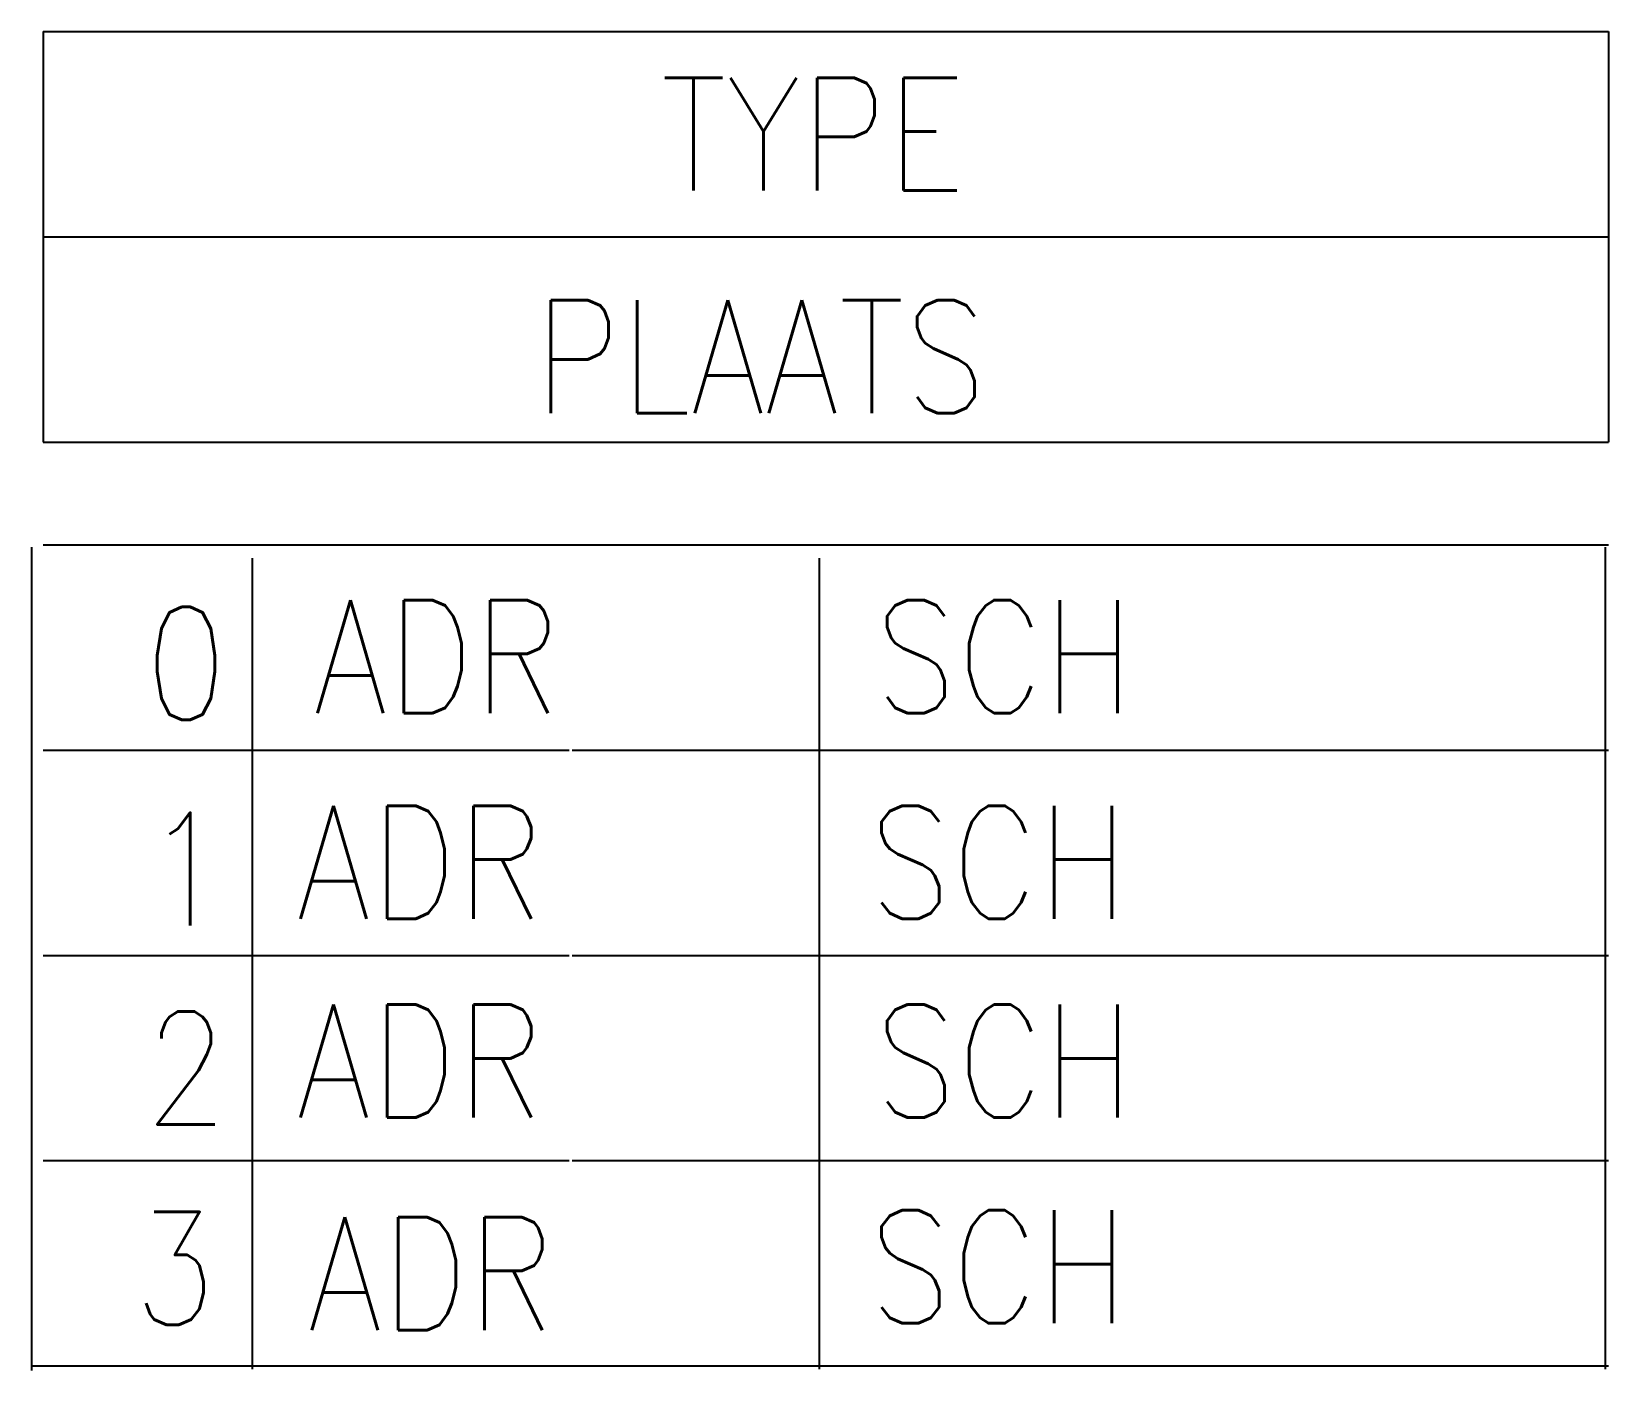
# Model space of a CAD drawing. Extents: x 295 to 331, y 72 to 189.
# Drawn here: x 297.28 to 328, y 71.91 to 98 of the extents above.
import ezdxf
from ezdxf.enums import TextEntityAlignment as Align

# ---------------------------------------------------------------- set-up
doc = ezdxf.new("R2010")
doc.units = 0
doc.header["$LTSCALE"] = 6
doc.layers.add('1', color=7, linetype='CONTINUOUS')
doc.styles.get("Standard").update_dxf_attribs({"font": 'simplex', "width": 0.85})

msp = doc.modelspace()

# ---------------------------------------------------------------- linework, layer by layer
at = {"layer": '1', "color": 0}
for p, q in [((297.5, 98), (328, 98)), ((297.5, 98), (297.5, 90)), ((297.5, 98), (297.5, 90)), ((297.5, 98), (328, 98)), ((328, 98), (328, 90)), ((328, 98), (328, 90)), ((297.5, 94), (328, 94)), ((297.5, 94), (328, 94)), ((297.5, 90), (328, 90)), ((297.5, 90), (328, 90)), ((297.281, 72.013), (297.281, 87.955)), ((297.5, 88), (328, 88)), ((297.5, 88), (328, 88)), ((327.945, 71.934), (327.945, 87.955)), ((297.281, 71.911), (297.281, 87.742)), ((301.584, 71.934), (301.584, 87.742)), ((312.63, 71.934), (312.63, 87.742)), ((297.5, 84), (307.75, 84)), ((307.808, 84), (328, 84)), ((297.5, 80), (307.75, 80)), ((307.808, 80), (328, 80)), ((297.5, 76), (307.75, 76)), ((307.808, 76), (328, 76)), ((297.276, 72), (328, 72))]:
    msp.add_line(p, q, dxfattribs=at)

# ---------------------------------------------------------------- texts
at = {"layer": '1', "color": 0, "width": 0.85}
for s, p in [('0', (299.486, 84.588)), ('1', (299.486, 80.58)), ('2', (299.486, 76.706)), ('3', (299.267, 72.801))]:
    msp.add_text(s, height=2.2, dxfattribs=at).set_placement(p)
for tag, p in [('TYPE', (312.5, 96)), ('PLAATS', (311.483, 91.665))]:
    msp.add_attdef(tag, text='', height=2.2, dxfattribs=at).set_placement(p, align=Align.MIDDLE)
for tag, p in [('ADR', (302.767, 84.721)), ('SCH', (313.704, 84.721)), ('ADR', (302.439, 80.714)), ('SCH', (313.595, 80.714)), ('ADR', (302.439, 76.84)), ('SCH', (313.704, 76.84)), ('SCH', (313.595, 72.832)), ('ADR', (302.658, 72.698))]:
    msp.add_attdef(tag, p, '', height=2.2, dxfattribs=at)

doc.saveas('drawing.dxf')
